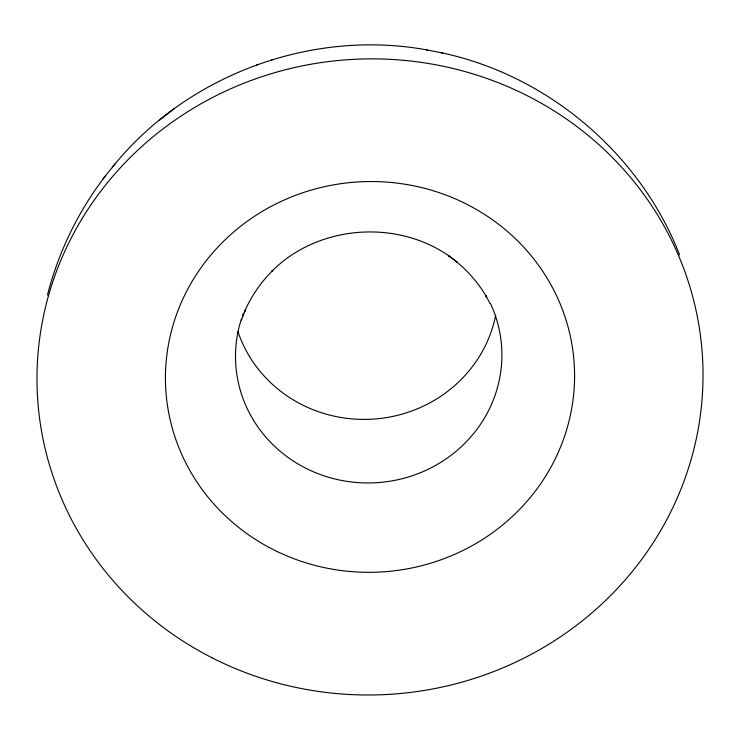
<?xml version="1.0" encoding="UTF-8"?>
<svg xmlns="http://www.w3.org/2000/svg" width="740" height="740" viewBox="0 0 740 740"><rect width="100%" height="100%" fill="white"/><g stroke="black" fill="none" stroke-linecap="round" stroke-linejoin="round"><path stroke-width="1.11" d="M47.443 295.094C58.451 252.016 78.283 211.159 105.404 175.935M241.471 320.078L245.255 310.06L244.533 311.688C251.221 296.324 260.822 282.273 272.736 270.479L271.737 271.414C319.846 222.768 404.225 218.429 456.987 262.053L448.505 255.716L449.55 256.475M112.748 166.731C186.304 75.36 310.68 28.943 426.148 49.774L427.322 50.006M102.98 179.034L115.07 163.762M174.251 108.66L159.581 119.982M256.771 64.88L258.149 64.436M271.663 59.912L272.829 59.542M441.327 52.771L442.724 53.04C548.516 75.933 640.276 153.966 679.588 254.838M426.148 49.774L442.724 53.04M455.858 261.22C468.198 271.238 478.734 283.439 486.744 297.175L485.838 295.639L490.028 303.557M495.698 315.147A133.228 127.206 -3.5 0 1 372.914 419.127A133.228 127.206 -3.5 0 1 237.91 331.529M490.602 303.789A133.228 127.206 -3.5 0 1 376.512 482.702A133.228 127.206 -3.5 0 1 241.351 319.116M242.489 315.73A133.228 127.206 -3.5 0 1 243.405 313.224M211.918 657.721A333.074 318.006 -3.5 0 0 702.88 365.911A333.074 318.006 -3.5 0 0 195.203 107.143A333.074 318.006 -3.5 0 0 211.918 657.721M277.565 551.726A204.601 195.351 -3.5 0 0 574.268 365.125A204.601 195.351 -3.5 0 0 258.168 213.925A204.601 195.351 -3.5 0 0 277.565 551.726"/></g></svg>
